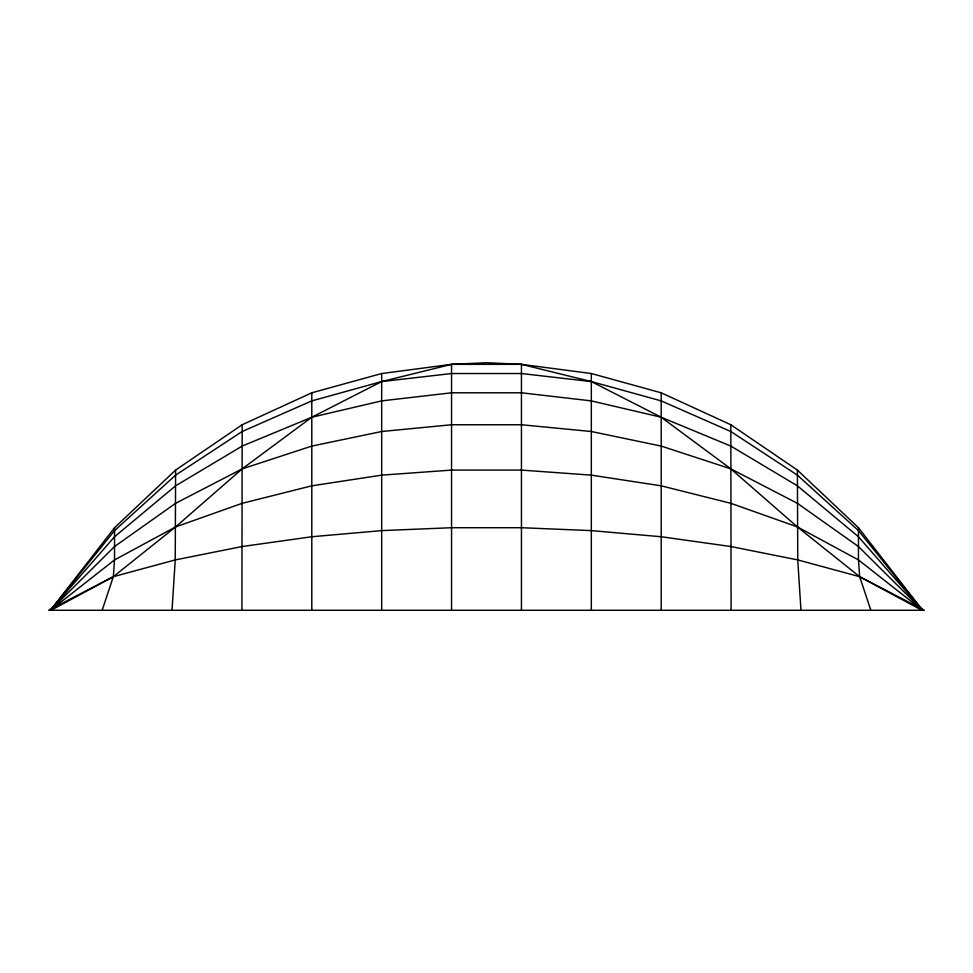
<?xml version="1.0" encoding="UTF-8"?>
<svg xmlns="http://www.w3.org/2000/svg" width="973" height="973" viewBox="0 0 973 973"><rect width="100%" height="100%" fill="white"/><g stroke="black" fill="none" stroke-linecap="round" stroke-linejoin="round"><path stroke-width="1.46" d="M241.912 610.278L242.168 424.751L311.798 392.8L381.671 373.535L451.557 364.34L486.5 362.722L521.443 364.34L591.329 373.535L661.202 392.8L730.832 424.751L797.398 470.093L858.454 527.719L922.562 610.278L858.454 559.913L797.398 526.928L730.832 503.309L661.202 485.831L591.329 475.14L521.443 470.093L451.557 470.093L381.671 475.14L311.798 485.831L242.168 503.309L175.602 526.928L114.546 559.913L50.438 610.278L114.546 527.719L175.602 470.093L242.168 424.751M172.026 610.278L175.249 559.913L175.602 470.093M102.153 610.278L113.33 576.685L114.546 559.913L114.546 527.719M50.438 610.278L114.546 530.613L175.602 475.14L242.168 431.513L311.798 400.888L381.671 381.574L451.557 364.34L521.443 364.34L591.329 381.574L661.202 400.888L730.832 431.513L797.398 475.14L858.454 530.613L922.562 610.278L858.454 546.534L797.398 503.309L730.832 468.864L661.202 417.235L591.329 381.574L521.443 373.535L451.557 373.535L381.671 381.574L311.798 417.235L242.168 446.084L175.602 485.831L114.546 536.743L50.438 610.278L114.546 546.534L175.602 503.309L242.168 468.864L311.798 417.235L381.671 400.888L451.557 392.8L521.443 392.8L591.329 400.888L661.202 417.235L730.832 446.084L797.398 485.831L858.454 536.743L922.562 610.278M51.046 610.278L113.33 576.685L175.602 526.928L242.168 468.864L311.798 446.084L381.671 431.513L451.557 424.751L521.443 424.751L591.329 431.513L661.202 446.084L730.832 468.864L797.398 526.928L859.67 576.685L921.954 610.278M870.847 610.278L859.67 576.685L858.454 559.913L858.454 527.719M800.974 610.278L797.751 559.913L797.398 470.093M731.088 610.278L730.832 424.751M661.202 392.8L661.202 610.278M591.329 373.535L591.329 610.278M521.443 364.34L521.443 610.278M451.557 364.34L451.557 610.278M381.671 373.535L381.671 610.278M311.798 392.8L311.798 610.278M113.33 576.685L48.65 610.278L924.35 610.278L859.67 576.685L797.751 559.913L730.857 546.534L661.202 536.743L591.329 530.613L521.443 527.719L451.557 527.719L381.671 530.613L311.798 536.743L242.143 546.534L175.249 559.913L113.33 576.685"/></g></svg>
